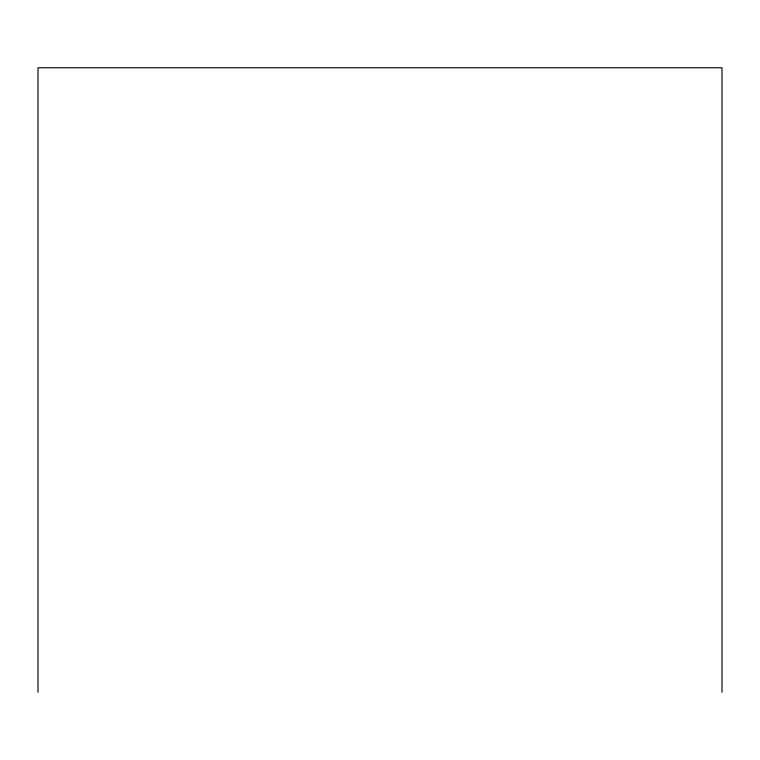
<?xml version="1.0" encoding="UTF-8"?>
<svg xmlns="http://www.w3.org/2000/svg" width="760" height="760" viewBox="0 0 760 760"><rect width="100%" height="100%" fill="white"/><g stroke="black" fill="none" stroke-linecap="round" stroke-linejoin="round"><path stroke-width="1.14" d="M722 692.236L722 67.763L38 67.763L38 692.236"/></g></svg>
